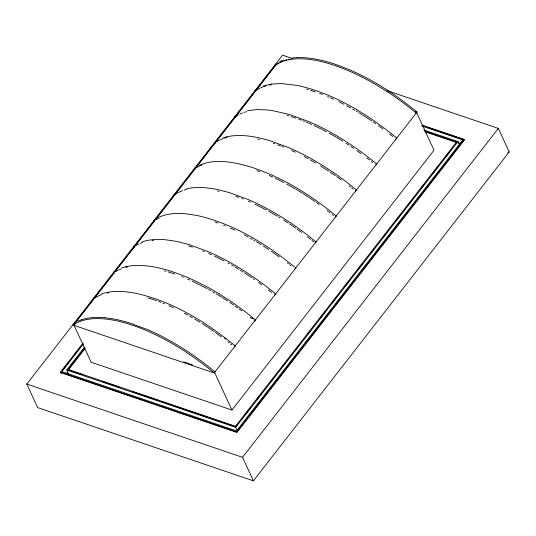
<?xml version="1.0" encoding="UTF-8"?>
<svg xmlns="http://www.w3.org/2000/svg" width="536" height="536" viewBox="0 0 536 536"><rect width="100%" height="100%" fill="white"/><g stroke="black" fill="none" stroke-linecap="round" stroke-linejoin="round"><path stroke-width="0.8" d="M73.807 324.628L73.405 325.144L214.125 372.935L214.769 372.205M214.996 371.863L215.01 371.877C194.622 354.919 172.13 340.34 147.802 329.687L128.278 322.478L116.098 319.369L104.835 317.68M235.21 345.908L235.217 345.894C206.239 322.183 173.215 301.721 136.332 293.393L136.298 293.386C124.942 291.182 112.835 290.13 101.672 293.829M255.417 319.925L255.424 319.918C229.683 298.673 200.705 280.603 168.713 270.526L168.686 270.519C154.938 266.526 140.171 263.618 125.933 266.687M295.832 267.953L295.818 267.946C266.848 244.235 233.823 223.78 196.947 215.452L185.65 213.764C176.552 213.006 167.004 213.442 158.629 217.402M316.019 241.964L316.039 241.977C295.651 225.02 273.152 210.434 248.825 199.787L229.328 192.585L217.12 189.469C207.084 187.493 196.625 186.541 186.541 188.752M336.233 216.008L336.24 215.995C310.498 194.749 281.521 176.679 249.535 166.602L249.508 166.596C233.368 162.04 215.016 158.294 199.037 165.443M356.42 190.012L356.447 190.012C336.059 173.054 313.56 158.475 289.232 147.829L269.709 140.62C255.96 136.626 241.193 133.719 226.956 136.787M417.042 112.064L417.062 112.078C391.32 90.832 362.343 72.762 330.35 62.685L330.323 62.678C319.409 59.436 308.053 57.164 296.609 57.633M275.45 65.345L276.502 64.548A131.025 55.456 37.9 0 1 416.211 113.13L417.008 112.098L214.353 372.714M235.11 346.048L234.359 346.96M315.932 242.125L315.181 243.036M395.983 139.132L396.854 138.054C367.877 114.349 334.853 93.88 297.969 85.552L281.4 83.556L271.725 84.038M255.297 320.093L254.553 320.99M336.099 216.122L335.375 217.067M356.299 190.22L355.589 191.077M386.905 90.577L498.333 128.406L509.2 151.929L253.407 480.832L37.667 407.595L26.8 384.071L282.593 55.168L292.073 58.384M74.772 323.282L113.846 273.038M114.871 271.719L154.455 220.819M216.149 141.484L275.859 64.829L216.222 141.511M74.839 323.302L113.913 273.065M114.939 271.739L154.529 220.839M194.628 169.276L155.554 219.519L215.124 142.811L196.169 167.292M61.117 373.579L60.441 372.111L83.04 343.053M63.228 369.277L66.31 365.317M67.335 363.998L68.36 362.671M75.04 354.088L77.606 350.785M78.631 349.465L79.663 348.145M83.442 343.904L61.895 371.615L236.517 430.897L462.803 139.923L422.509 126.241M68.776 374.409L66.732 369.974L84.179 347.536M85.144 347.67L68.179 369.485L235.478 426.281L456.518 142.06L424.8 131.286M84.849 348.802L68.4 369.954L81.874 374.53M66.846 373.492L67.878 372.172M74.089 325.359L91.133 362.236L231.954 410.047L433.999 150.241L416.613 112.614A131.025 55.456 37.9 0 0 415.346 111.562M236.209 426.087L237.24 424.767M244.952 414.851L248.034 410.884M249.059 409.564L250.091 408.244M257.287 398.985L259.344 396.345M260.369 395.025L261.401 393.699M270.137 382.463L272.71 379.16M282.472 366.597L285.561 362.631M286.586 361.311L287.618 359.991M295.839 349.412L296.87 348.092M297.895 346.772L298.921 345.445M307.664 334.209L310.23 330.906M319.999 318.351L323.081 314.384M324.113 313.058L325.138 311.738M332.849 301.822L334.39 299.838M335.422 298.519L336.447 297.199M345.184 285.963L349.298 280.67M358.041 269.434L360.607 266.131M361.639 264.811L362.664 263.484M370.376 253.575L371.917 251.592M372.949 250.265L373.974 248.945M382.711 237.709L386.825 232.423M395.561 221.187L398.134 217.877M399.159 216.557L400.191 215.238M407.903 205.322L409.444 203.338M410.469 202.018L411.501 200.692M421.263 188.136L424.351 184.17M433.088 172.934L435.661 169.631M436.686 168.304L437.718 166.984M445.423 157.068L449.021 152.445M237.086 430.301L235.719 427.346L457.965 141.564L424.01 130.034M253.407 480.832L242.54 457.315L498.333 128.406M416.626 112.647L416.264 113.069M376.486 164.184L375.77 165.121M295.671 268.107L294.974 269.018M275.464 294.083L274.747 295.021M214.132 372.962L214.145 372.949A131.025 55.456 37.9 0 0 74.457 324.347L73.405 325.144M235.405 116.821L236.497 115.984A131.025 55.456 37.9 0 1 238.386 114.845M174.79 194.756L175.882 193.925M93.974 298.679L95.06 297.849M507.726 152.727L509.2 151.929M279.852 61.519L283.477 60.025M77.807 321.319L81.432 319.825M222.862 137.966L226.875 136.807M121.84 267.866L125.853 266.707M263.31 85.988L271.685 84.045M142.08 241.87C149.571 239.324 157.631 239.076 165.443 239.739L176.713 241.428L188.893 244.537L208.417 251.753C232.751 262.385 255.21 276.998 275.638 293.909M81.465 319.811C88.943 317.272 96.989 317.017 104.795 317.68M247.156 110.811L256.201 109.599L266.432 109.84L271.98 110.503L289.916 114.637L309.44 121.846C333.774 132.486 356.239 147.099 376.661 164.009M291.926 58.062L296.575 57.64M257.977 139.105L259.464 139.447M217.569 191.064L219.056 191.406M306.652 89.197L308.193 89.626M287.216 115.394L288.75 115.823M164.458 270.841L165.993 271.27M188.498 245.937L192.417 247.21M310.485 90.303L315.222 91.844M291.075 116.54L295.805 118.081M273.233 143.293L274.814 143.802M168.264 271.906L174.582 273.963M148.063 297.889L153.584 299.684M422.355 125.203L464.256 139.427L236.751 431.962L60.441 372.111M421.778 125.404L425.731 126.751M428.103 127.555L464.471 139.903L236.972 432.438L60.662 372.58M458.086 142.683L460.458 143.487M425.021 131.762L456.732 142.529M183.714 361.934L192.424 364.895M102.49 381.525L119.139 387.18M132.62 391.756L158.783 400.64M161.162 401.444L234.902 426.482M66.732 369.974L235.719 427.346M26.8 384.071L242.54 457.315M319.603 93.431L322.478 94.49M298.679 119.146L301.554 120.205M277.755 144.861L280.63 145.919M256.838 170.575L259.705 171.634M235.914 196.29L238.788 197.349M214.99 222.005L217.864 223.063M154.375 299.946L156.532 300.736M158.683 301.534L160.84 302.331M327.603 96.601L329.064 97.204M303.007 120.774L304.468 121.377M305.935 121.974L308.126 122.878M282.07 146.449L283.531 147.052M241.656 198.414L243.123 199.01M223.653 225.294L225.113 225.897M202.715 250.975L204.176 251.578M181.778 276.65L183.238 277.253M163.038 303.235L164.498 303.838M330.531 97.867L333.506 99.207M308.843 123.173L311.811 124.52M314.042 125.525L321.54 129.149M291.611 150.495L295.323 152.177M269.173 175.466L272.891 177.148M248.228 201.114L250.459 202.119M230.252 228.102L234.708 230.118M208.558 253.407L211.532 254.754M187.613 279.055L189.845 280.06M192.069 281.072L207.184 288.649M168.894 305.708L173.356 307.724M338.739 101.693L343.857 104.265M275.122 178.16L283.919 182.562M254.915 204.136L266.439 209.991M214.507 256.094L223.988 260.865M346.578 105.706L350.665 107.93M322.29 129.524L326.37 131.689M304.126 156.586L308.207 158.75M286.646 184.009L294.827 188.592M244.195 234.889L248.275 237.053M184.257 313.185L187.66 314.994M352.708 109.096L354.758 110.262M329.097 133.136L335.918 137.015M310.257 159.889L315.711 162.998M268.482 211.07L277.346 216.202M250.325 238.219L252.369 239.384M253.736 240.162L255.096 240.939M228.068 263.035L229.435 263.812M231.485 264.978L233.529 266.137M208.551 289.4L210.594 290.566M212.645 291.731L214.688 292.897M189.71 316.16L192.437 317.714M356.125 111.039L357.485 111.863M358.845 112.694L362.256 114.764M336.601 137.43L342.732 141.162M320.481 165.899L328.628 171.085M295.51 188.98L302.324 193.121M278.713 217.026L280.073 217.857M256.463 241.763L261.233 244.664M234.895 266.915L238.982 269.4M240.342 270.231L243.063 271.933M216.055 293.728L221.502 297.038M194.488 318.88L199.935 322.19M362.939 115.18L371.729 120.942M346.122 143.353L348.836 145.102M303.001 193.556L309.098 197.503M283.47 219.974L288.221 223.043M263.27 245.957L268.69 249.461M244.423 272.811L251.846 277.749M222.179 297.48L227.606 300.984M201.978 323.456L207.399 326.967M373.076 121.866L375.756 123.709M350.852 146.462L353.539 148.305M329.975 171.982L335.348 175.667M309.775 197.965L315.148 201.65M289.567 223.941L295.611 228.088M271.377 251.304L279.383 256.958M253.186 278.666L254.533 279.591M229.629 302.344L233.656 305.111M208.075 327.402L214.125 331.55M378.416 125.612L383.059 128.982M356.889 150.629L360.869 153.517M336.682 176.612L341.325 179.982M316.481 202.588L319.128 204.518M296.937 229.053L301.58 232.423M258.52 282.459L261.829 284.864M234.996 306.029L237.649 307.952M238.976 308.917L241.629 310.84M215.459 332.494L221.422 336.822M366.758 157.959L369.364 159.963M327 210.42L328.307 211.425M307.45 236.905L308.749 237.904M287.242 262.881L288.549 263.88M389.572 133.98L392.761 136.566M371.281 161.517L372.553 162.549M349.164 185.945L350.437 186.977M351.71 188.009L352.99 189.047M328.957 211.921L330.23 212.96M332.146 214.507L333.419 215.546M309.393 238.42L310.666 239.451M311.939 240.49L313.855 242.038M289.822 264.918L291.102 265.95M268.342 289.862L271.531 292.448M250.051 317.392L251.33 318.431M227.934 341.821L229.207 342.859M230.487 343.891L231.76 344.929M457.965 141.564L459.674 145.263M214.568 372.413L231.954 410.047M276.904 64.025A131.025 55.456 37.9 0 1 278.794 62.886M280.134 62.189A131.025 55.456 37.9 0 1 282.251 61.258M284.502 60.447A131.025 55.456 37.9 0 1 286.874 59.764M288.388 59.409A131.025 55.456 37.9 0 1 289.809 59.128M255.411 91.482A0.724 0.657 52.6 0 1 255.029 90.416A0.724 0.657 52.6 0 1 256.094 90.403M256.697 90.008A131.025 55.456 37.9 0 1 259.927 88.172M260.623 87.844A131.025 55.456 37.9 0 1 262.781 86.953M263.531 86.685A131.025 55.456 37.9 0 1 265.869 85.954M269.601 85.11A131.025 55.456 37.9 0 1 271.055 84.869M235.291 117.491A0.724 0.657 52.6 0 1 234.761 116.526A0.724 0.657 52.6 0 1 235.719 116.232M239.726 114.148A131.025 55.456 37.9 0 1 242.58 112.929M244.088 112.406A131.025 55.456 37.9 0 1 246.466 111.723M275.538 65.466A0.724 0.657 52.6 0 1 275.759 64.159M93.693 299.289A0.724 0.657 52.6 0 1 94.088 298.003M95.676 297.453A131.025 55.456 37.9 0 1 101.894 294.519M107.254 293.085A131.025 55.456 37.9 0 1 108.687 292.824M224.484 338.223A131.025 55.456 37.9 0 1 225.79 339.228M174.515 195.365A0.724 0.657 52.6 0 1 174.153 194.447A0.724 0.657 52.6 0 1 174.991 194.112M176.498 193.53A131.025 55.456 37.9 0 1 182.716 190.602M184.257 190.106A131.025 55.456 37.9 0 1 186.675 189.463M215.211 143.494A0.724 0.657 52.6 0 1 214.554 142.509A0.724 0.657 52.6 0 1 215.626 142.295M216.289 141.966A131.025 55.456 37.9 0 1 219.519 140.131M220.209 139.802A131.025 55.456 37.9 0 1 223.123 138.643M224.664 138.147A131.025 55.456 37.9 0 1 227.083 137.504M114.188 273.394A0.724 0.657 52.6 0 1 113.511 272.469A0.724 0.657 52.6 0 1 114.496 272.114M115.267 271.866A131.025 55.456 37.9 0 1 117.82 270.372M118.496 270.03A131.025 55.456 37.9 0 1 121.35 268.811M126.061 267.404A131.025 55.456 37.9 0 1 127.454 267.102M251.799 317.841A131.025 55.456 37.9 0 1 253.079 318.88M74.35 325.077A0.724 0.657 52.6 0 1 73.466 325.252A0.724 0.657 52.6 0 1 73.137 324.334A0.724 0.657 52.6 0 1 73.968 324.012M134.268 247.391A0.724 0.657 52.6 0 1 133.759 246.372A0.724 0.657 52.6 0 1 134.804 246.218M136.09 245.488A131.025 55.456 37.9 0 1 138.703 244.048M140.097 243.411A131.025 55.456 37.9 0 1 142.301 242.56M152.077 240.463A131.025 55.456 37.9 0 1 153.618 240.322M154.428 221.401A0.724 0.657 52.6 0 1 153.946 220.43A0.724 0.657 52.6 0 1 154.904 220.155M155.674 219.907A131.025 55.456 37.9 0 1 158.904 218.072M195.01 169.477A0.724 0.657 52.6 0 1 194.856 168.083M196.089 167.942A131.025 55.456 37.9 0 1 198.642 166.448M199.318 166.113A131.025 55.456 37.9 0 1 202.166 164.894"/></g></svg>
